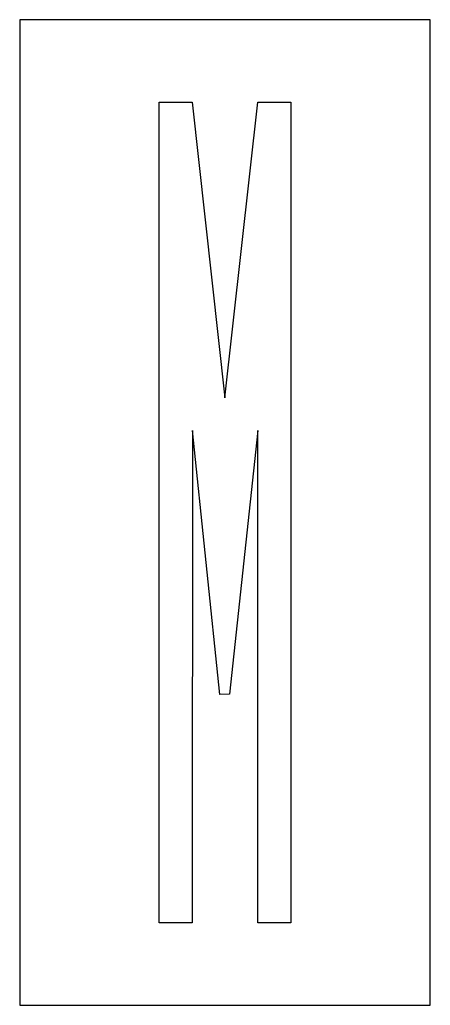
# Model space of a CAD drawing. Extents: x 0 to 30, y 0 to 72.
import ezdxf

# ---------------------------------------------------------------- set-up
doc = ezdxf.new("R2010")
doc.units = 0
doc.layers.add('CUT', color=7, linetype='Continuous')
doc.layers.add('OUTSIDE', color=1, linetype='Continuous')

msp = doc.modelspace()

# ---------------------------------------------------------------- linework, layer by layer
at = {"layer": 'CUT'}
msp.add_lwpolyline([(10.197, 65.988), (12.597, 65.988), (14.997, 44.382), (17.397, 65.988), (19.803, 65.988), (19.803, 6.012), (17.397, 6.012), (17.397, 41.982), (15.327, 22.734), (14.631, 22.716), (12.621, 42), (12.597, 6.012), (10.197, 6.012)], close=True, dxfattribs=at)
at = {"layer": 'OUTSIDE'}
msp.add_lwpolyline([(0, 0), (30, 0), (30, 72), (0, 72)], close=True, dxfattribs=at)

doc.saveas('drawing.dxf')
